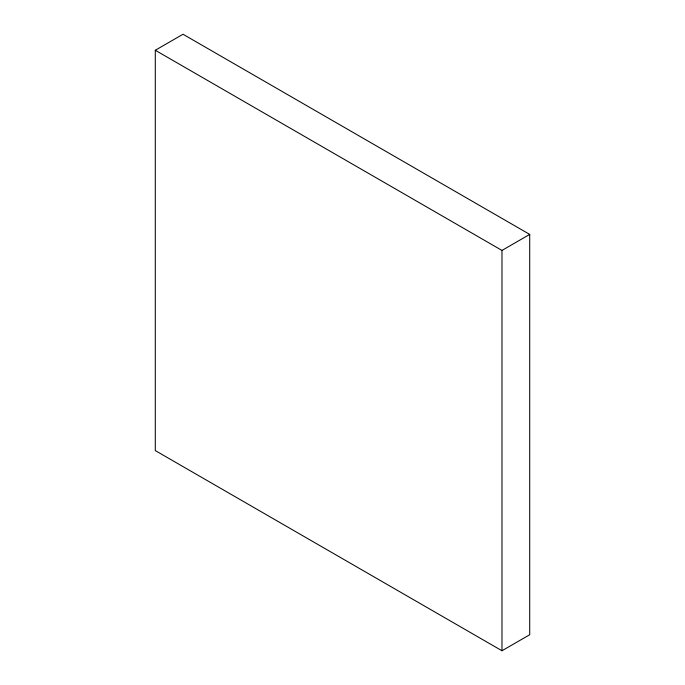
<?xml version="1.0" encoding="UTF-8"?>
<svg xmlns="http://www.w3.org/2000/svg" width="685" height="685" viewBox="0 0 685 685"><rect width="100%" height="100%" fill="white"/><g stroke="black" fill="none" stroke-linecap="round" stroke-linejoin="round"><path stroke-width="1.03" d="M155.29 50.262L183.023 34.25L529.71 234.407L529.71 634.738L501.977 650.75L155.29 450.593L155.29 50.262L501.977 250.427L529.71 234.407M501.977 250.427L501.977 650.75"/></g></svg>
